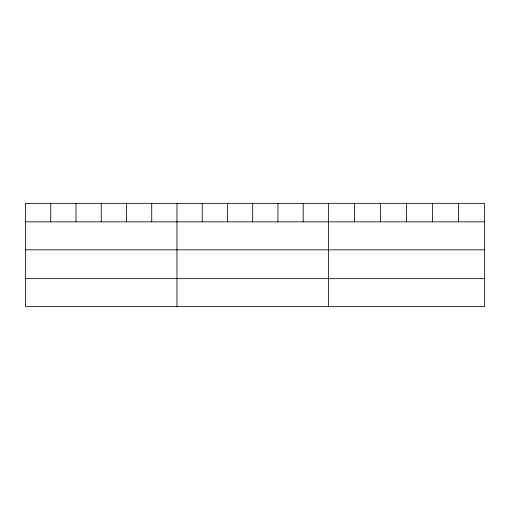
<?xml version="1.0" encoding="UTF-8"?>
<svg xmlns="http://www.w3.org/2000/svg" width="510" height="510" viewBox="0 0 510 510"><rect width="100%" height="100%" fill="white"/><g stroke="black" fill="none" stroke-linecap="round" stroke-linejoin="round"><path stroke-width="0.76" d="M484.5 249.83L484.5 203.343L25.5 203.343L25.5 306.657L484.5 306.657L484.5 249.83L25.5 249.83M25.5 221.844L484.5 221.844M25.5 278.664L484.5 278.664M458.49 203.343L458.49 221.844M432.48 203.343L432.48 221.844M406.47 203.343L406.47 221.844M380.46 203.343L380.46 221.844M354.45 203.343L354.45 221.844M328.44 203.343L328.44 306.657M303.195 203.343L303.195 221.844M277.95 203.343L277.95 221.844M252.705 203.343L252.705 221.844M227.46 203.343L227.46 221.844M202.215 203.343L202.215 221.844M176.97 203.343L176.97 306.657M151.725 203.343L151.725 221.844M126.48 203.343L126.48 221.844M101.235 203.343L101.235 221.844M75.99 203.343L75.99 221.844M50.745 203.343L50.745 221.844"/></g></svg>
